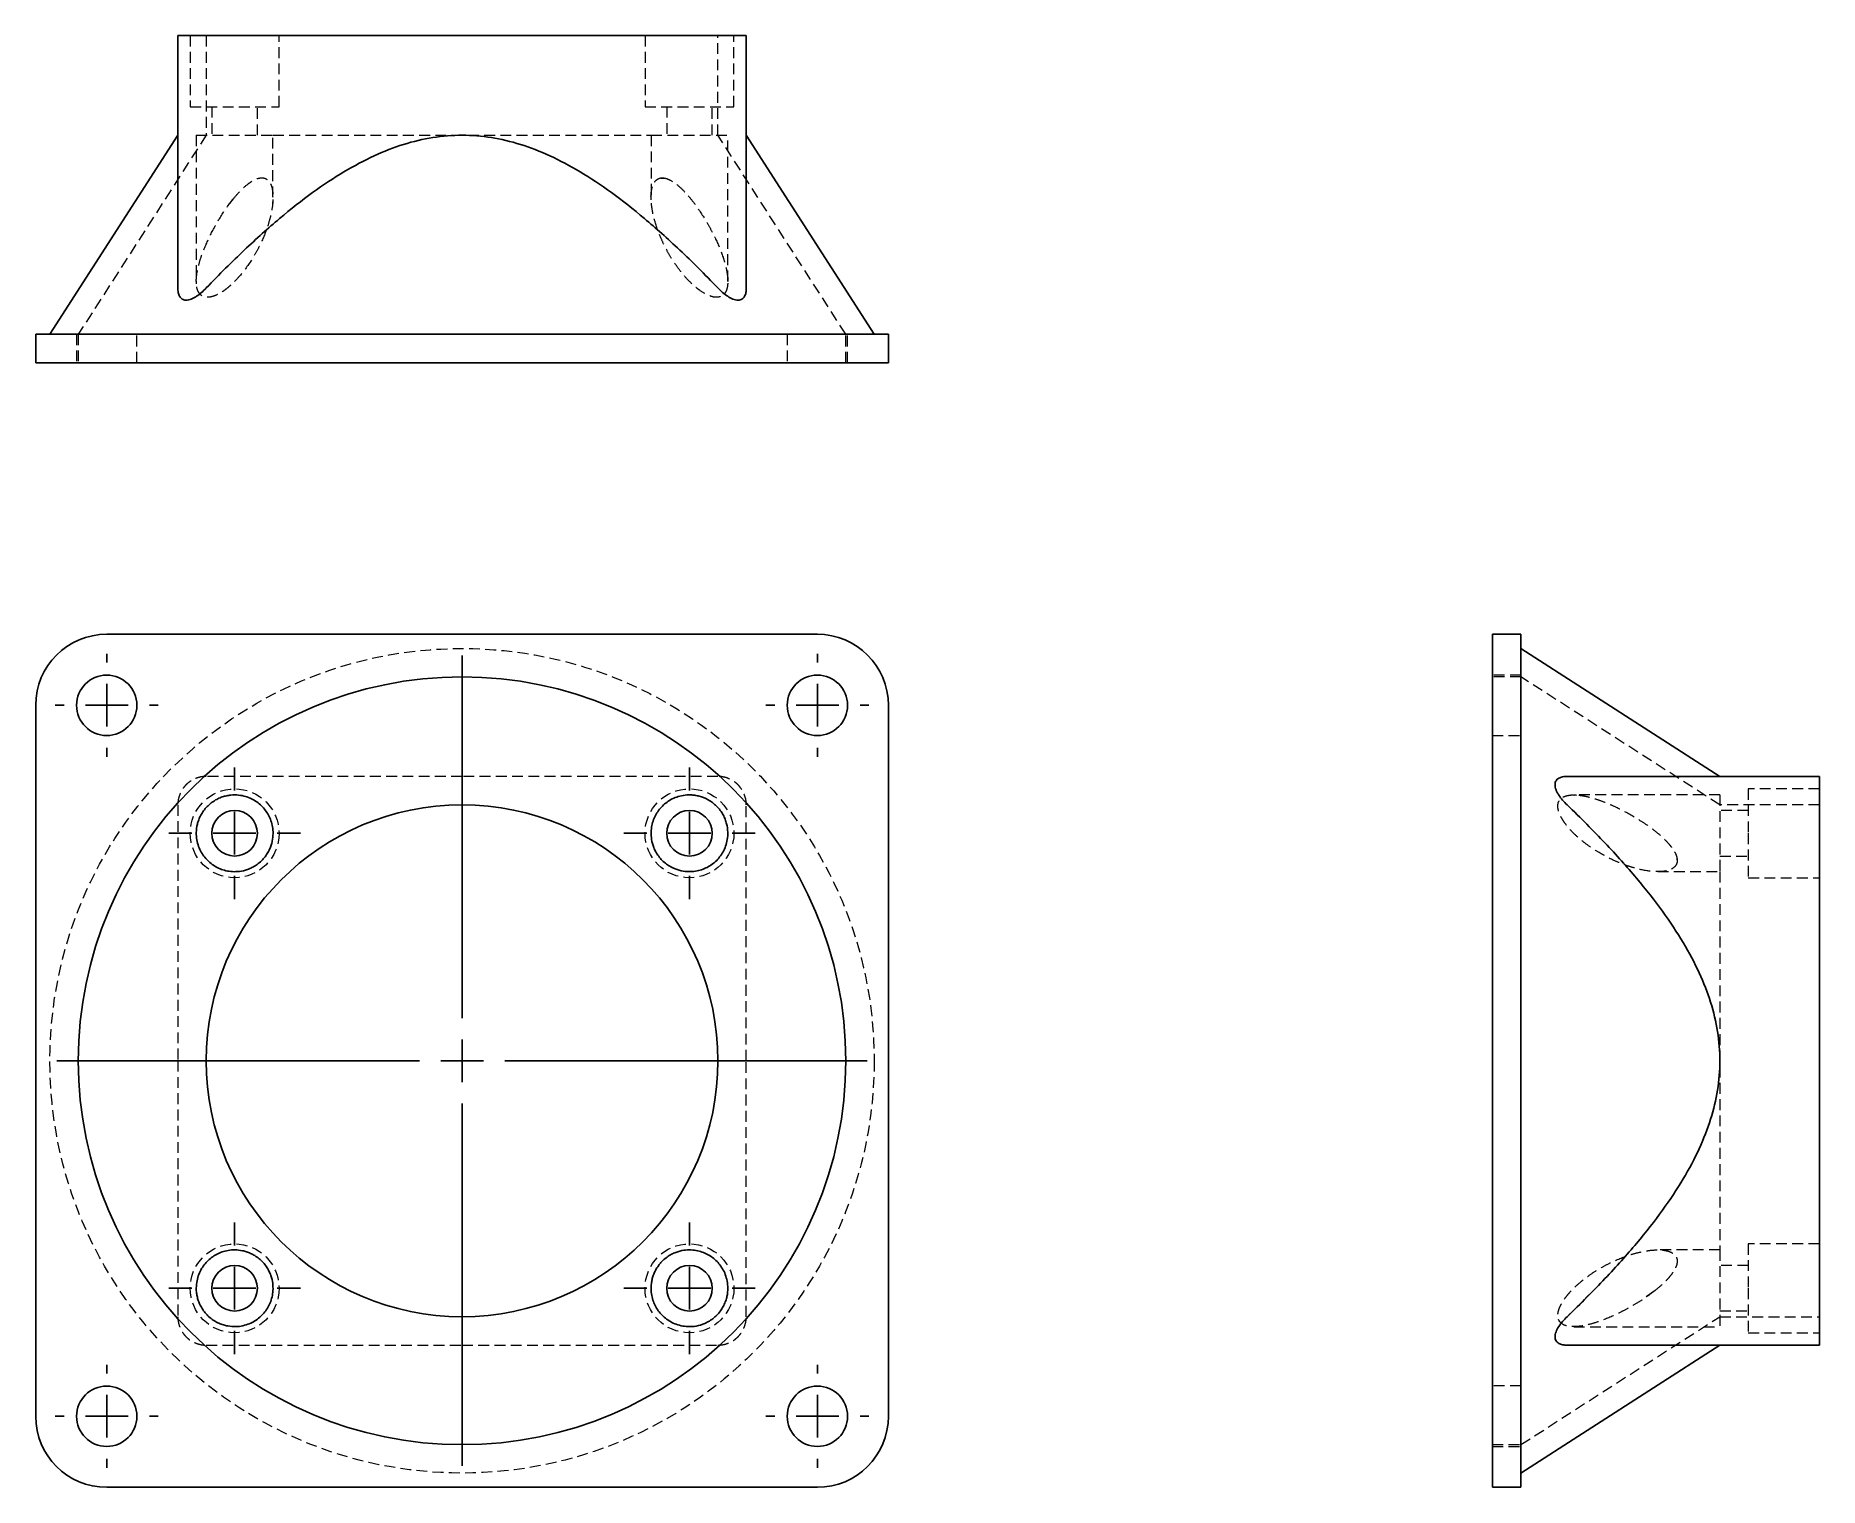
# Model space of a CAD drawing. Header units: millimetres. Extents: x 33 to 242, y 7 to 177.
import ezdxf

# ---------------------------------------------------------------- set-up
doc = ezdxf.new("R2010")
doc.units = ezdxf.units.MM
doc.linetypes.add('HIDDEN', pattern=[1.905, 1.27, -0.635])
doc.layers.add('10', color=7, linetype='Continuous')

# ---------------------------------------------------------------- blocks, each defined once
blk = doc.blocks.new('SW_CENTERMARKSYMBOL_0')
at = {"layer": '10', "color": 0}
for p, q in [((0, 5), (0, 7.71)), ((0, 0), (0, 2.5)), ((-5, 0), (-7.71, 0)), ((0, 0), (-2.5, 0)), ((0, 0), (0, -2.5)), ((0, 0), (2.5, 0)), ((5, 0), (7.71, 0)), ((0, -5), (0, -7.71))]:
    blk.add_line(p, q, dxfattribs=at)
blk = doc.blocks.new('SW_CENTERMARKSYMBOL_1')
at = {"layer": '10', "color": 0}
for p, q in [((0, 5), (0, 7.71)), ((0, 0), (0, 2.5)), ((-5, 0), (-7.71, 0)), ((0, 0), (-2.5, 0)), ((0, 0), (0, -2.5)), ((0, 0), (2.5, 0)), ((5, 0), (7.71, 0)), ((0, -5), (0, -7.71))]:
    blk.add_line(p, q, dxfattribs=at)
blk = doc.blocks.new('SW_CENTERMARKSYMBOL_2')
at = {"layer": '10', "color": 0}
for p, q in [((0, 5), (0, 7.71)), ((0, 0), (0, 2.5)), ((-5, 0), (-7.71, 0)), ((0, 0), (-2.5, 0)), ((0, 0), (0, -2.5)), ((0, 0), (2.5, 0)), ((5, 0), (7.71, 0)), ((0, -5), (0, -7.71))]:
    blk.add_line(p, q, dxfattribs=at)
blk = doc.blocks.new('SW_CENTERMARKSYMBOL_3')
at = {"layer": '10', "color": 0}
for p, q in [((0, 5), (0, 7.71)), ((0, 0), (0, 2.5)), ((-5, 0), (-7.71, 0)), ((0, 0), (-2.5, 0)), ((0, 0), (0, -2.5)), ((0, 0), (2.5, 0)), ((5, 0), (7.71, 0)), ((0, -5), (0, -7.71))]:
    blk.add_line(p, q, dxfattribs=at)
blk = doc.blocks.new('SW_CENTERMARKSYMBOL_4')
at = {"layer": '10', "color": 0}
for p, q in [((0, 5), (0, 47.5)), ((0, 0), (0, 2.5)), ((-5, 0), (-47.5, 0)), ((0, 0), (-2.5, 0)), ((0, 0), (0, -2.5)), ((0, 0), (2.5, 0)), ((5, 0), (47.5, 0)), ((0, -5), (0, -47.5))]:
    blk.add_line(p, q, dxfattribs=at)
blk = doc.blocks.new('SW_CENTERMARKSYMBOL_5')
at = {"layer": '10', "color": 0}
for p, q in [((0, 5), (0, 6.04)), ((0, 0), (0, 2.5)), ((-5, 0), (-6.04, 0)), ((0, 0), (-2.5, 0)), ((0, 0), (0, -2.5)), ((0, 0), (2.5, 0)), ((5, 0), (6.04, 0)), ((0, -5), (0, -6.04))]:
    blk.add_line(p, q, dxfattribs=at)
blk = doc.blocks.new('SW_CENTERMARKSYMBOL_6')
at = {"layer": '10', "color": 0}
for p, q in [((0, 5), (0, 6.04)), ((0, 0), (0, 2.5)), ((-5, 0), (-6.04, 0)), ((0, 0), (-2.5, 0)), ((0, 0), (0, -2.5)), ((0, 0), (2.5, 0)), ((5, 0), (6.04, 0)), ((0, -5), (0, -6.04))]:
    blk.add_line(p, q, dxfattribs=at)
blk = doc.blocks.new('SW_CENTERMARKSYMBOL_7')
at = {"layer": '10', "color": 0}
for p, q in [((0, 5), (0, 6.04)), ((0, 0), (0, 2.5)), ((-5, 0), (-6.04, 0)), ((0, 0), (-2.5, 0)), ((0, 0), (0, -2.5)), ((0, 0), (2.5, 0)), ((5, 0), (6.04, 0)), ((0, -5), (0, -6.04))]:
    blk.add_line(p, q, dxfattribs=at)
blk = doc.blocks.new('SW_CENTERMARKSYMBOL_8')
at = {"layer": '10', "color": 0}
for p, q in [((0, 5), (0, 6.04)), ((0, 0), (0, 2.5)), ((-5, 0), (-6.04, 0)), ((0, 0), (-2.5, 0)), ((0, 0), (0, -2.5)), ((0, 0), (2.5, 0)), ((5, 0), (6.04, 0)), ((0, -5), (0, -6.04))]:
    blk.add_line(p, q, dxfattribs=at)

msp = doc.modelspace()

# ---------------------------------------------------------------- linework, layer by layer
at = {"color": 7, "linetype": 'Continuous', "lineweight": 25}
for p, q in [((49.67, 177.17), (49.67, 147.59)), ((49.67, 177.17), (53, 177.17)), ((53, 177.17), (113, 177.17)), ((113, 177.17), (116.33, 177.17)), ((116.33, 177.17), (116.33, 147.59)), ((49.67, 165.5), (34.67, 142.17)), ((131.33, 142.17), (116.33, 165.5)), ((33, 138.83), (33, 142.17)), ((33, 142.17), (41.33, 142.17)), ((41.33, 142.17), (124.67, 142.17)), ((124.67, 142.17), (133, 142.17)), ((133, 138.83), (133, 142.17)), ((41.33, 138.83), (33, 138.83)), ((41.33, 138.83), (124.67, 138.83)), ((133, 138.83), (124.67, 138.83)), ((41.33, 107), (124.67, 107)), ((203.83, 107), (207.17, 107)), ((203.83, 98.67), (203.83, 107)), ((207.17, 107), (207.17, 98.67)), ((230.5, 90.33), (207.17, 105.33)), ((33, 15.33), (33, 98.67)), ((133, 98.67), (133, 15.33)), ((203.83, 98.67), (203.83, 15.33)), ((207.17, 98.67), (207.17, 15.33)), ((242.17, 90.33), (212.59, 90.33)), ((242.17, 90.33), (242.17, 87)), ((242.17, 87), (242.17, 27)), ((242.17, 27), (242.17, 23.67)), ((207.17, 8.67), (230.5, 23.67)), ((212.59, 23.67), (242.17, 23.67)), ((203.83, 7), (203.83, 15.33)), ((207.17, 15.33), (207.17, 7)), ((124.67, 7), (41.33, 7)), ((203.83, 7), (207.17, 7))]:
    msp.add_line(p, q, dxfattribs=at)
at = {"color": 7, "linetype": 'HIDDEN', "lineweight": 18}
for p, q in [((51.12, 177.17), (51.12, 168.83)), ((53, 177.17), (53, 165.5)), ((61.54, 168.83), (61.54, 177.17)), ((104.46, 177.17), (104.46, 168.83)), ((113, 165.5), (113, 177.17)), ((114.87, 168.83), (114.87, 177.17)), ((51.12, 168.83), (61.54, 168.83)), ((53.67, 168.83), (53.67, 165.5)), ((59, 165.5), (59, 168.83)), ((104.46, 168.83), (114.87, 168.83)), ((107, 168.83), (107, 165.5)), ((112.33, 165.5), (112.33, 168.83)), ((53, 165.5), (38, 142.17)), ((51.83, 165.5), (60.83, 165.5)), ((51.83, 165.5), (51.83, 148.37)), ((60.83, 165.5), (105.17, 165.5)), ((60.83, 158.22), (60.83, 165.5)), ((105.17, 165.5), (114.17, 165.5)), ((105.17, 165.5), (105.17, 158.2)), ((128, 142.17), (113, 165.5)), ((114.17, 148.37), (114.17, 165.5)), ((106.35, 160.47), (106.7, 160.48)), ((55.77, 157.49), (56.19, 158.05)), ((60.83, 157.91), (60.77, 157.49)), ((60.83, 158.28), (60.83, 158.22)), ((60.83, 158.22), (60.83, 158.22)), ((51.85, 148.08), (51.85, 148.43)), ((114.17, 148.37), (114.17, 148.37)), ((37.79, 142.17), (37.79, 138.83)), ((38, 142.17), (38, 138.83)), ((44.88, 138.83), (44.88, 142.17)), ((121.12, 142.17), (121.12, 138.83)), ((128, 138.83), (128, 142.17)), ((128.21, 138.83), (128.21, 142.17)), ((207.17, 102.21), (203.83, 102.21)), ((207.17, 102), (203.83, 102)), ((230.5, 87), (207.17, 102)), ((203.83, 95.12), (207.17, 95.12)), ((230.5, 88.17), (213.38, 88.17)), ((213.38, 88.17), (213.38, 88.17)), ((230.5, 88.17), (230.5, 79.17)), ((233.83, 88.87), (233.83, 83.67)), ((242.17, 88.87), (233.83, 88.87)), ((242.17, 87), (230.5, 87)), ((233.83, 86.33), (230.5, 86.33)), ((233.83, 83.67), (233.83, 78.46)), ((225.45, 80.75), (225.49, 80.32)), ((230.5, 81), (233.83, 81)), ((223.21, 79.17), (230.5, 79.17)), ((230.5, 79.17), (230.5, 34.83)), ((233.83, 78.46), (242.17, 78.46)), ((230.5, 34.83), (223.21, 34.83)), ((230.5, 34.83), (230.5, 25.83)), ((233.83, 35.54), (233.83, 30.33)), ((242.17, 35.54), (233.83, 35.54)), ((233.83, 33), (230.5, 33)), ((215.66, 30.05), (212.59, 27)), ((222.91, 30.08), (221.39, 28.99)), ((233.83, 30.33), (233.83, 25.12)), ((230.5, 27.67), (233.83, 27.67)), ((207.17, 12), (230.5, 27)), ((213.67, 25.85), (213.37, 25.84)), ((213.37, 25.83), (230.5, 25.83)), ((213.37, 25.83), (213.37, 25.83)), ((230.5, 27), (242.17, 27)), ((233.83, 25.12), (242.17, 25.12)), ((207.17, 18.88), (203.83, 18.88)), ((203.83, 12), (207.17, 12)), ((203.83, 11.79), (207.17, 11.79))]:
    msp.add_line(p, q, dxfattribs=at)
for centre, radius in [((83, 57), 48.33), ((56.33, 83.67), 5.21), ((109.67, 83.67), 5.21), ((56.33, 30.33), 5.21), ((109.67, 30.33), 5.21)]:
    msp.add_circle(centre, radius, dxfattribs=at)
at = {"color": 7, "linetype": 'Continuous', "lineweight": 25}
for centre, radius in [((41.33, 98.67), 3.54), ((83, 57), 45), ((124.67, 98.67), 3.54), ((83, 57), 30), ((56.33, 83.67), 2.67), ((109.67, 83.67), 2.67), ((56.33, 30.33), 2.67), ((109.67, 30.33), 2.67), ((41.33, 15.33), 3.54), ((124.67, 15.33), 3.54)]:
    msp.add_circle(centre, radius, dxfattribs=at)
for centre, start, end in [((41.33, 98.67), 90, 180), ((124.67, 98.67), 0, 90), ((41.33, 15.33), 180, 270), ((124.67, 15.33), 270, 0)]:
    msp.add_arc(centre, 8.33, start, end, dxfattribs=at)
for points, knots in [([(83, 165.5), (80.69, 165.5), (78.43, 165.13), (73.86, 163.7), (71.55, 162.63), (66.75, 159.77), (64.26, 157.97), (60.27, 154.61), (58.89, 153.38), (56.04, 150.68), (54.55, 149.21), (53, 147.59)], [0, 0, 0, 0, 0.25, 0.25, 0.5, 0.5, 0.75, 0.75, 0.875, 0.875, 1, 1, 1, 1]), ([(113, 147.59), (111.45, 149.21), (109.96, 150.68), (107.11, 153.38), (105.73, 154.61), (101.74, 157.97), (99.25, 159.77), (94.45, 162.63), (92.14, 163.7), (87.57, 165.13), (85.31, 165.5), (83, 165.5)], [0, 0, 0, 0, 0.125, 0.125, 0.25, 0.25, 0.5, 0.5, 0.75, 0.75, 1, 1, 1, 1]), ([(53, 147.59), (52.82, 147.41), (52.64, 147.23), (52.26, 146.9), (52.06, 146.75), (51.75, 146.55), (51.65, 146.49), (51.44, 146.38), (51.34, 146.33), (51.13, 146.25), (51.03, 146.22), (50.83, 146.18), (50.73, 146.17), (50.55, 146.17), (50.47, 146.18), (50.31, 146.22), (50.24, 146.25), (50.05, 146.37), (49.95, 146.48), (49.8, 146.75), (49.75, 146.9), (49.68, 147.23), (49.67, 147.41), (49.67, 147.59)], [0, 0, 0, 0, 0.125, 0.125, 0.25, 0.25, 0.3125, 0.3125, 0.375, 0.375, 0.4375, 0.4375, 0.5, 0.5, 0.5625, 0.5625, 0.625, 0.625, 0.75, 0.75, 0.875, 0.875, 1, 1, 1, 1]), ([(116.33, 147.59), (116.33, 147.41), (116.32, 147.23), (116.26, 146.9), (116.2, 146.75), (116.09, 146.55), (116.05, 146.49), (115.95, 146.38), (115.89, 146.33), (115.76, 146.25), (115.69, 146.22), (115.53, 146.18), (115.45, 146.17), (115.27, 146.17), (115.17, 146.18), (114.98, 146.22), (114.87, 146.25), (114.56, 146.37), (114.35, 146.48), (113.95, 146.75), (113.75, 146.9), (113.36, 147.23), (113.18, 147.41), (113, 147.59)], [0, 0, 0, 0, 0.125, 0.125, 0.25, 0.25, 0.3125, 0.3125, 0.375, 0.375, 0.4375, 0.4375, 0.5, 0.5, 0.5625, 0.5625, 0.625, 0.625, 0.75, 0.75, 0.875, 0.875, 1, 1, 1, 1]), ([(212.59, 87), (212.41, 87.18), (212.23, 87.36), (211.9, 87.74), (211.75, 87.94), (211.55, 88.25), (211.49, 88.35), (211.38, 88.56), (211.33, 88.66), (211.25, 88.87), (211.22, 88.97), (211.18, 89.17), (211.17, 89.27), (211.17, 89.45), (211.18, 89.53), (211.22, 89.69), (211.25, 89.76), (211.37, 89.95), (211.48, 90.05), (211.75, 90.2), (211.9, 90.25), (212.23, 90.32), (212.41, 90.33), (212.59, 90.33)], [0, 0, 0, 0, 0.125, 0.125, 0.25, 0.25, 0.3125, 0.3125, 0.375, 0.375, 0.4375, 0.4375, 0.5, 0.5, 0.5625, 0.5625, 0.625, 0.625, 0.75, 0.75, 0.875, 0.875, 1, 1, 1, 1]), ([(56.08, 79.17), (55.54, 79.2), (55.06, 79.32), (54.18, 79.69), (53.78, 79.93), (53.08, 80.53), (52.77, 80.88), (52.38, 81.5), (52.27, 81.72), (52.08, 82.19), (52, 82.43), (51.88, 82.96), (51.84, 83.25), (51.83, 83.84), (51.85, 84.15), (51.94, 84.65), (51.98, 84.82), (52.09, 85.16), (52.15, 85.34), (52.31, 85.69), (52.4, 85.87), (52.62, 86.22), (52.75, 86.39), (53.02, 86.72), (53.17, 86.87), (53.49, 87.16), (53.66, 87.29), (54.01, 87.52), (54.19, 87.63), (54.54, 87.8), (54.71, 87.87), (55.06, 87.99), (55.23, 88.03), (55.57, 88.1), (55.73, 88.13), (56.2, 88.18), (56.51, 88.17), (57.36, 88.08), (57.86, 87.93), (58.53, 87.6), (58.74, 87.48), (59.13, 87.2), (59.31, 87.05), (59.8, 86.57), (60.08, 86.2), (60.41, 85.58), (60.51, 85.37), (60.66, 84.91), (60.73, 84.67), (60.81, 84.17), (60.84, 83.91), (60.83, 83.36), (60.8, 83.07), (60.71, 82.61), (60.67, 82.45), (60.57, 82.13), (60.5, 81.97), (60.35, 81.63), (60.26, 81.46), (60.05, 81.12), (59.93, 80.95), (59.66, 80.63), (59.51, 80.47), (59.19, 80.18), (59.02, 80.05), (58.68, 79.82), (58.51, 79.72), (58.18, 79.56), (58.01, 79.49), (57.52, 79.31), (57.21, 79.24), (56.63, 79.17), (56.34, 79.16), (56.08, 79.17)], [0, 0, 0, 0, 0.0625, 0.0625, 0.125, 0.125, 0.1875, 0.1875, 0.21875, 0.21875, 0.25, 0.25, 0.28125, 0.28125, 0.3125, 0.3125, 0.328125, 0.328125, 0.34375, 0.34375, 0.359375, 0.359375, 0.375, 0.375, 0.390625, 0.390625, 0.40625, 0.40625, 0.421875, 0.421875, 0.4375, 0.4375, 0.453125, 0.453125, 0.46875, 0.46875, 0.5, 0.5, 0.5625, 0.5625, 0.59375, 0.59375, 0.625, 0.625, 0.6875, 0.6875, 0.71875, 0.71875, 0.75, 0.75, 0.78125, 0.78125, 0.8125, 0.8125, 0.828125, 0.828125, 0.84375, 0.84375, 0.859375, 0.859375, 0.875, 0.875, 0.890625, 0.890625, 0.90625, 0.90625, 0.921875, 0.921875, 0.9375, 0.9375, 0.96875, 0.96875, 1, 1, 1, 1]), ([(106.48, 80.48), (106.33, 80.64), (106.19, 80.8), (105.94, 81.14), (105.83, 81.31), (105.64, 81.65), (105.56, 81.82), (105.43, 82.15), (105.37, 82.31), (105.24, 82.78), (105.2, 83.09), (105.16, 83.66), (105.17, 83.93), (105.23, 84.44), (105.28, 84.69), (105.41, 85.16), (105.5, 85.38), (105.8, 86.02), (106.06, 86.4), (106.54, 86.91), (106.71, 87.07), (107.08, 87.36), (107.28, 87.49), (107.71, 87.73), (107.94, 87.83), (108.42, 88), (108.68, 88.07), (109.23, 88.15), (109.52, 88.18), (109.99, 88.16), (110.15, 88.14), (110.47, 88.1), (110.64, 88.06), (111.14, 87.93), (111.5, 87.8), (112.03, 87.5), (112.21, 87.39), (112.54, 87.13), (112.7, 86.99), (113.01, 86.69), (113.15, 86.52), (113.4, 86.18), (113.52, 86.01), (113.71, 85.65), (113.79, 85.48), (113.93, 85.13), (113.98, 84.95), (114.11, 84.45), (114.15, 84.12), (114.17, 83.5), (114.15, 83.22), (114.06, 82.67), (114, 82.41), (113.82, 81.93), (113.72, 81.7), (113.37, 81.06), (113.07, 80.69), (112.57, 80.22), (112.38, 80.07), (112, 79.81), (111.8, 79.7), (111.16, 79.4), (110.7, 79.26), (109.93, 79.17), (109.65, 79.16), (109.09, 79.2), (108.79, 79.24), (108.16, 79.42), (107.82, 79.54), (107.31, 79.83), (107.14, 79.94), (106.81, 80.19), (106.64, 80.33), (106.48, 80.48)], [0, 0, 0, 0, 0.015625, 0.015625, 0.03125, 0.03125, 0.046875, 0.046875, 0.0625, 0.0625, 0.09375, 0.09375, 0.125, 0.125, 0.15625, 0.15625, 0.1875, 0.1875, 0.25, 0.25, 0.28125, 0.28125, 0.3125, 0.3125, 0.34375, 0.34375, 0.375, 0.375, 0.40625, 0.40625, 0.421875, 0.421875, 0.4375, 0.4375, 0.46875, 0.46875, 0.484375, 0.484375, 0.5, 0.5, 0.515625, 0.515625, 0.53125, 0.53125, 0.546875, 0.546875, 0.5625, 0.5625, 0.59375, 0.59375, 0.625, 0.625, 0.65625, 0.65625, 0.6875, 0.6875, 0.75, 0.75, 0.78125, 0.78125, 0.8125, 0.8125, 0.875, 0.875, 0.90625, 0.90625, 0.9375, 0.9375, 0.96875, 0.96875, 0.984375, 0.984375, 1, 1, 1, 1]), ([(230.5, 57), (230.5, 59.31), (230.13, 61.57), (228.7, 66.14), (227.63, 68.45), (224.77, 73.25), (222.97, 75.74), (219.61, 79.73), (218.38, 81.11), (215.68, 83.96), (214.21, 85.45), (212.59, 87)], [0, 0, 0, 0, 0.25, 0.25, 0.5, 0.5, 0.75, 0.75, 0.875, 0.875, 1, 1, 1, 1]), ([(212.59, 27), (214.21, 28.55), (215.68, 30.04), (218.38, 32.89), (219.61, 34.27), (222.97, 38.26), (224.77, 40.75), (227.63, 45.55), (228.7, 47.86), (230.13, 52.43), (230.5, 54.69), (230.5, 57)], [0, 0, 0, 0, 0.125, 0.125, 0.25, 0.25, 0.5, 0.5, 0.75, 0.75, 1, 1, 1, 1]), ([(60.83, 30.08), (60.8, 29.54), (60.68, 29.06), (60.31, 28.18), (60.07, 27.78), (59.47, 27.08), (59.12, 26.77), (58.5, 26.38), (58.28, 26.27), (57.81, 26.08), (57.57, 26), (57.04, 25.88), (56.75, 25.84), (56.16, 25.83), (55.85, 25.85), (55.35, 25.94), (55.18, 25.98), (54.84, 26.09), (54.66, 26.15), (54.31, 26.31), (54.13, 26.4), (53.78, 26.62), (53.61, 26.75), (53.28, 27.02), (53.13, 27.17), (52.84, 27.49), (52.71, 27.66), (52.48, 28.01), (52.37, 28.19), (52.2, 28.54), (52.13, 28.71), (52.01, 29.06), (51.97, 29.23), (51.9, 29.57), (51.87, 29.73), (51.82, 30.2), (51.83, 30.51), (51.92, 31.36), (52.07, 31.86), (52.4, 32.53), (52.52, 32.74), (52.8, 33.13), (52.95, 33.31), (53.43, 33.8), (53.8, 34.08), (54.42, 34.41), (54.63, 34.51), (55.09, 34.66), (55.33, 34.73), (55.83, 34.81), (56.09, 34.84), (56.64, 34.83), (56.93, 34.8), (57.39, 34.71), (57.55, 34.67), (57.87, 34.57), (58.03, 34.5), (58.37, 34.35), (58.54, 34.26), (58.88, 34.05), (59.05, 33.93), (59.37, 33.66), (59.53, 33.51), (59.82, 33.19), (59.95, 33.02), (60.18, 32.68), (60.28, 32.51), (60.44, 32.18), (60.51, 32.01), (60.69, 31.52), (60.76, 31.21), (60.83, 30.63), (60.84, 30.34), (60.83, 30.08)], [0, 0, 0, 0, 0.0625, 0.0625, 0.125, 0.125, 0.1875, 0.1875, 0.21875, 0.21875, 0.25, 0.25, 0.28125, 0.28125, 0.3125, 0.3125, 0.328125, 0.328125, 0.34375, 0.34375, 0.359375, 0.359375, 0.375, 0.375, 0.390625, 0.390625, 0.40625, 0.40625, 0.421875, 0.421875, 0.4375, 0.4375, 0.453125, 0.453125, 0.46875, 0.46875, 0.5, 0.5, 0.5625, 0.5625, 0.59375, 0.59375, 0.625, 0.625, 0.6875, 0.6875, 0.71875, 0.71875, 0.75, 0.75, 0.78125, 0.78125, 0.8125, 0.8125, 0.828125, 0.828125, 0.84375, 0.84375, 0.859375, 0.859375, 0.875, 0.875, 0.890625, 0.890625, 0.90625, 0.90625, 0.921875, 0.921875, 0.9375, 0.9375, 0.96875, 0.96875, 1, 1, 1, 1]), ([(105.17, 30.08), (105.16, 30.34), (105.17, 30.62), (105.22, 31.06), (105.25, 31.21), (105.32, 31.52), (105.37, 31.68), (105.49, 32.01), (105.56, 32.18), (105.73, 32.52), (105.83, 32.69), (106, 32.94), (106.06, 33.02), (106.19, 33.19), (106.26, 33.27), (106.47, 33.51), (106.63, 33.66), (106.96, 33.94), (107.13, 34.06), (107.48, 34.27), (107.64, 34.36), (107.98, 34.51), (108.14, 34.57), (108.47, 34.67), (108.62, 34.71), (109.08, 34.81), (109.37, 34.83), (109.92, 34.83), (110.18, 34.81), (110.68, 34.72), (110.92, 34.66), (111.38, 34.5), (111.59, 34.41), (112.21, 34.07), (112.58, 33.8), (113.06, 33.3), (113.21, 33.12), (113.48, 32.73), (113.61, 32.52), (113.83, 32.07), (113.92, 31.83), (114.06, 31.32), (114.12, 31.05), (114.17, 30.48), (114.18, 30.18), (114.13, 29.7), (114.1, 29.54), (114.03, 29.2), (113.98, 29.03), (113.86, 28.69), (113.78, 28.51), (113.61, 28.15), (113.51, 27.98), (113.27, 27.63), (113.14, 27.46), (112.85, 27.15), (112.69, 27), (112.36, 26.72), (112.19, 26.6), (111.84, 26.39), (111.66, 26.3), (111.14, 26.06), (110.79, 25.96), (110.13, 25.84), (109.82, 25.83), (109.22, 25.85), (108.94, 25.88), (108.42, 26), (108.17, 26.08), (107.71, 26.28), (107.49, 26.39), (106.87, 26.77), (106.52, 27.08), (106.08, 27.61), (105.94, 27.79), (105.7, 28.19), (105.59, 28.4), (105.41, 28.84), (105.34, 29.07), (105.23, 29.55), (105.19, 29.81), (105.17, 30.08)], [0, 0, 0, 0, 0.03125, 0.03125, 0.046875, 0.046875, 0.0625, 0.0625, 0.078125, 0.078125, 0.09375, 0.09375, 0.101562, 0.101562, 0.109375, 0.109375, 0.125, 0.125, 0.140625, 0.140625, 0.15625, 0.15625, 0.171875, 0.171875, 0.1875, 0.1875, 0.21875, 0.21875, 0.25, 0.25, 0.28125, 0.28125, 0.3125, 0.3125, 0.375, 0.375, 0.40625, 0.40625, 0.4375, 0.4375, 0.46875, 0.46875, 0.5, 0.5, 0.53125, 0.53125, 0.546875, 0.546875, 0.5625, 0.5625, 0.578125, 0.578125, 0.59375, 0.59375, 0.609375, 0.609375, 0.625, 0.625, 0.640625, 0.640625, 0.65625, 0.65625, 0.6875, 0.6875, 0.71875, 0.71875, 0.75, 0.75, 0.78125, 0.78125, 0.8125, 0.8125, 0.875, 0.875, 0.90625, 0.90625, 0.9375, 0.9375, 0.96875, 0.96875, 1, 1, 1, 1]), ([(212.59, 23.67), (212.41, 23.67), (212.23, 23.68), (211.9, 23.74), (211.75, 23.8), (211.55, 23.91), (211.49, 23.95), (211.38, 24.05), (211.33, 24.11), (211.25, 24.24), (211.22, 24.31), (211.18, 24.47), (211.17, 24.55), (211.17, 24.73), (211.18, 24.83), (211.22, 25.02), (211.25, 25.13), (211.37, 25.44), (211.48, 25.65), (211.75, 26.05), (211.9, 26.25), (212.23, 26.64), (212.41, 26.82), (212.59, 27)], [0, 0, 0, 0, 0.125, 0.125, 0.25, 0.25, 0.3125, 0.3125, 0.375, 0.375, 0.4375, 0.4375, 0.5, 0.5, 0.5625, 0.5625, 0.625, 0.625, 0.75, 0.75, 0.875, 0.875, 1, 1, 1, 1])]:
    msp.add_open_spline(points, degree=3, knots=knots, dxfattribs=at)
at = {"color": 7, "linetype": 'HIDDEN', "lineweight": 18}
for points, knots in [([(56.08, 157.91), (55.54, 157.23), (55.06, 156.54), (54.18, 155.12), (53.78, 154.39), (53.08, 152.95), (52.77, 152.24), (52.38, 151.18), (52.27, 150.82), (52.08, 150.13), (52, 149.79), (51.88, 149.12), (51.84, 148.8), (51.83, 148.18), (51.85, 147.88), (51.94, 147.48), (51.98, 147.35), (52.09, 147.11), (52.15, 147.01), (52.31, 146.81), (52.4, 146.73), (52.62, 146.6), (52.75, 146.55), (53.02, 146.5), (53.17, 146.5), (53.49, 146.53), (53.66, 146.57), (54.01, 146.68), (54.19, 146.76), (54.54, 146.93), (54.71, 147.04), (55.06, 147.26), (55.23, 147.39), (55.57, 147.65), (55.73, 147.79), (56.2, 148.22), (56.51, 148.53), (57.36, 149.49), (57.86, 150.17), (58.53, 151.21), (58.74, 151.57), (59.13, 152.28), (59.31, 152.63), (59.8, 153.7), (60.08, 154.42), (60.41, 155.5), (60.51, 155.85), (60.66, 156.56), (60.73, 156.91), (60.81, 157.6), (60.84, 157.94), (60.83, 158.59), (60.8, 158.91), (60.71, 159.36), (60.67, 159.5), (60.57, 159.77), (60.5, 159.89), (60.35, 160.11), (60.26, 160.21), (60.05, 160.37), (59.93, 160.44), (59.66, 160.5), (59.51, 160.51), (59.19, 160.47), (59.02, 160.43), (58.68, 160.29), (58.51, 160.2), (58.18, 159.99), (58.01, 159.87), (57.52, 159.48), (57.21, 159.19), (56.63, 158.58), (56.34, 158.25), (56.08, 157.91)], [0, 0, 0, 0, 0.0625, 0.0625, 0.125, 0.125, 0.1875, 0.1875, 0.21875, 0.21875, 0.25, 0.25, 0.28125, 0.28125, 0.3125, 0.3125, 0.328125, 0.328125, 0.34375, 0.34375, 0.359375, 0.359375, 0.375, 0.375, 0.390625, 0.390625, 0.40625, 0.40625, 0.421875, 0.421875, 0.4375, 0.4375, 0.453125, 0.453125, 0.46875, 0.46875, 0.5, 0.5, 0.5625, 0.5625, 0.59375, 0.59375, 0.625, 0.625, 0.6875, 0.6875, 0.71875, 0.71875, 0.75, 0.75, 0.78125, 0.78125, 0.8125, 0.8125, 0.828125, 0.828125, 0.84375, 0.84375, 0.859375, 0.859375, 0.875, 0.875, 0.890625, 0.890625, 0.90625, 0.90625, 0.921875, 0.921875, 0.9375, 0.9375, 0.96875, 0.96875, 1, 1, 1, 1]), ([(106.48, 160.5), (106.33, 160.5), (106.19, 160.47), (105.94, 160.37), (105.83, 160.29), (105.64, 160.11), (105.56, 159.99), (105.43, 159.75), (105.37, 159.62), (105.24, 159.2), (105.2, 158.89), (105.16, 158.25), (105.17, 157.92), (105.23, 157.24), (105.28, 156.89), (105.41, 156.18), (105.5, 155.83), (105.8, 154.76), (106.06, 154.04), (106.54, 152.97), (106.71, 152.6), (107.08, 151.89), (107.28, 151.53), (107.71, 150.83), (107.94, 150.49), (108.42, 149.81), (108.68, 149.47), (109.23, 148.81), (109.52, 148.5), (109.99, 148.05), (110.15, 147.9), (110.47, 147.62), (110.64, 147.49), (111.14, 147.12), (111.5, 146.9), (112.03, 146.67), (112.21, 146.6), (112.54, 146.52), (112.7, 146.5), (113.01, 146.5), (113.15, 146.53), (113.4, 146.61), (113.52, 146.68), (113.71, 146.83), (113.79, 146.93), (113.93, 147.14), (113.98, 147.26), (114.11, 147.63), (114.15, 147.91), (114.17, 148.52), (114.15, 148.83), (114.06, 149.48), (114, 149.82), (113.82, 150.5), (113.72, 150.85), (113.37, 151.9), (113.07, 152.61), (112.57, 153.69), (112.38, 154.05), (112, 154.77), (111.8, 155.13), (111.16, 156.19), (110.7, 156.89), (109.93, 157.91), (109.65, 158.25), (109.09, 158.89), (108.79, 159.19), (108.16, 159.76), (107.82, 160.01), (107.31, 160.29), (107.14, 160.37), (106.81, 160.47), (106.64, 160.5), (106.48, 160.5)], [0, 0, 0, 0, 0.015625, 0.015625, 0.03125, 0.03125, 0.046875, 0.046875, 0.0625, 0.0625, 0.09375, 0.09375, 0.125, 0.125, 0.15625, 0.15625, 0.1875, 0.1875, 0.25, 0.25, 0.28125, 0.28125, 0.3125, 0.3125, 0.34375, 0.34375, 0.375, 0.375, 0.40625, 0.40625, 0.421875, 0.421875, 0.4375, 0.4375, 0.46875, 0.46875, 0.484375, 0.484375, 0.5, 0.5, 0.515625, 0.515625, 0.53125, 0.53125, 0.546875, 0.546875, 0.5625, 0.5625, 0.59375, 0.59375, 0.625, 0.625, 0.65625, 0.65625, 0.6875, 0.6875, 0.75, 0.75, 0.78125, 0.78125, 0.8125, 0.8125, 0.875, 0.875, 0.90625, 0.90625, 0.9375, 0.9375, 0.96875, 0.96875, 0.984375, 0.984375, 1, 1, 1, 1]), ([(105.17, 157.91), (105.16, 158.21), (105.14, 158.54), (105.2, 158.82), (105.21, 158.85)], [0, 0, 0, 0, 0.898166, 1, 1, 1, 1]), ([(114.1, 149.13), (114.11, 149.09), (114.17, 148.82), (114.16, 148.58), (114.16, 148.37)], [0, 0, 0, 0, 0.148026, 1, 1, 1, 1]), ([(53, 90.33), (52.82, 90.33), (52.64, 90.32), (52.26, 90.26), (52.06, 90.2), (51.75, 90.09), (51.65, 90.05), (51.44, 89.95), (51.34, 89.89), (51.13, 89.76), (51.03, 89.69), (50.83, 89.53), (50.73, 89.45), (50.55, 89.27), (50.47, 89.17), (50.31, 88.98), (50.24, 88.87), (50.05, 88.56), (49.95, 88.35), (49.8, 87.95), (49.75, 87.75), (49.68, 87.36), (49.67, 87.18), (49.67, 87)], [0, 0, 0, 0, 0.125, 0.125, 0.25, 0.25, 0.3125, 0.3125, 0.375, 0.375, 0.4375, 0.4375, 0.5, 0.5, 0.5625, 0.5625, 0.625, 0.625, 0.75, 0.75, 0.875, 0.875, 1, 1, 1, 1]), ([(83, 90.33), (80.69, 90.33), (78.43, 90.33), (73.86, 90.33), (71.55, 90.33), (66.75, 90.33), (64.26, 90.33), (60.27, 90.33), (58.89, 90.33), (56.04, 90.33), (54.55, 90.33), (53, 90.33)], [0, 0, 0, 0, 0.25, 0.25, 0.5, 0.5, 0.75, 0.75, 0.875, 0.875, 1, 1, 1, 1]), ([(113, 90.33), (111.45, 90.33), (109.96, 90.33), (107.11, 90.33), (105.73, 90.33), (101.74, 90.33), (99.25, 90.33), (94.45, 90.33), (92.14, 90.33), (87.57, 90.33), (85.31, 90.33), (83, 90.33)], [0, 0, 0, 0, 0.125, 0.125, 0.25, 0.25, 0.5, 0.5, 0.75, 0.75, 1, 1, 1, 1]), ([(116.33, 87), (116.33, 87.18), (116.32, 87.36), (116.26, 87.74), (116.2, 87.94), (116.09, 88.25), (116.05, 88.35), (115.95, 88.56), (115.89, 88.66), (115.76, 88.87), (115.69, 88.97), (115.53, 89.17), (115.45, 89.27), (115.27, 89.45), (115.17, 89.53), (114.98, 89.69), (114.87, 89.76), (114.56, 89.95), (114.35, 90.05), (113.95, 90.2), (113.75, 90.25), (113.36, 90.32), (113.18, 90.33), (113, 90.33)], [0, 0, 0, 0, 0.125, 0.125, 0.25, 0.25, 0.3125, 0.3125, 0.375, 0.375, 0.4375, 0.4375, 0.5, 0.5, 0.5625, 0.5625, 0.625, 0.625, 0.75, 0.75, 0.875, 0.875, 1, 1, 1, 1]), ([(225.5, 80.48), (225.5, 80.64), (225.47, 80.8), (225.37, 81.14), (225.29, 81.31), (225.11, 81.65), (224.99, 81.82), (224.75, 82.15), (224.62, 82.31), (224.2, 82.78), (223.89, 83.09), (223.25, 83.66), (222.92, 83.93), (222.24, 84.44), (221.89, 84.69), (221.18, 85.16), (220.83, 85.38), (219.76, 86.02), (219.04, 86.4), (217.97, 86.91), (217.6, 87.07), (216.89, 87.36), (216.53, 87.49), (215.83, 87.73), (215.49, 87.83), (214.81, 88), (214.47, 88.07), (213.81, 88.15), (213.5, 88.18), (213.05, 88.16), (212.9, 88.14), (212.62, 88.1), (212.49, 88.06), (212.12, 87.93), (211.9, 87.8), (211.67, 87.5), (211.6, 87.39), (211.52, 87.13), (211.5, 86.99), (211.5, 86.69), (211.53, 86.52), (211.61, 86.18), (211.68, 86.01), (211.83, 85.65), (211.93, 85.48), (212.14, 85.13), (212.26, 84.95), (212.63, 84.45), (212.91, 84.12), (213.52, 83.5), (213.83, 83.22), (214.48, 82.67), (214.82, 82.41), (215.5, 81.93), (215.85, 81.7), (216.9, 81.06), (217.61, 80.69), (218.69, 80.22), (219.05, 80.07), (219.77, 79.81), (220.13, 79.7), (221.19, 79.4), (221.89, 79.26), (222.91, 79.17), (223.25, 79.16), (223.89, 79.2), (224.19, 79.24), (224.76, 79.42), (225.01, 79.54), (225.29, 79.83), (225.37, 79.94), (225.47, 80.19), (225.5, 80.33), (225.5, 80.48)], [0, 0, 0, 0, 0.015625, 0.015625, 0.03125, 0.03125, 0.046875, 0.046875, 0.0625, 0.0625, 0.09375, 0.09375, 0.125, 0.125, 0.15625, 0.15625, 0.1875, 0.1875, 0.25, 0.25, 0.28125, 0.28125, 0.3125, 0.3125, 0.34375, 0.34375, 0.375, 0.375, 0.40625, 0.40625, 0.421875, 0.421875, 0.4375, 0.4375, 0.46875, 0.46875, 0.484375, 0.484375, 0.5, 0.5, 0.515625, 0.515625, 0.53125, 0.53125, 0.546875, 0.546875, 0.5625, 0.5625, 0.59375, 0.59375, 0.625, 0.625, 0.65625, 0.65625, 0.6875, 0.6875, 0.75, 0.75, 0.78125, 0.78125, 0.8125, 0.8125, 0.875, 0.875, 0.90625, 0.90625, 0.9375, 0.9375, 0.96875, 0.96875, 0.984375, 0.984375, 1, 1, 1, 1]), ([(213.38, 88.15), (213.47, 88.16), (213.57, 88.17), (213.68, 88.15), (213.69, 88.15)], [0, 0, 0, 0, 0.91784, 1, 1, 1, 1]), ([(49.67, 87), (49.67, 85.45), (49.67, 83.96), (49.67, 81.11), (49.67, 79.73), (49.67, 75.74), (49.67, 73.25), (49.67, 68.45), (49.67, 66.14), (49.67, 61.57), (49.67, 59.31), (49.67, 57)], [0, 0, 0, 0, 0.125, 0.125, 0.25, 0.25, 0.5, 0.5, 0.75, 0.75, 1, 1, 1, 1]), ([(116.33, 57), (116.33, 59.31), (116.33, 61.57), (116.33, 66.14), (116.33, 68.45), (116.33, 73.25), (116.33, 75.74), (116.33, 79.73), (116.33, 81.11), (116.33, 83.96), (116.33, 85.45), (116.33, 87)], [0, 0, 0, 0, 0.25, 0.25, 0.5, 0.5, 0.75, 0.75, 0.875, 0.875, 1, 1, 1, 1]), ([(223.69, 79.19), (223.63, 79.19), (223.48, 79.16), (223.32, 79.17), (223.22, 79.17)], [0, 0, 0, 0, 0.3934301, 1, 1, 1, 1]), ([(49.67, 57), (49.67, 54.69), (49.67, 52.43), (49.67, 47.86), (49.67, 45.55), (49.67, 40.75), (49.67, 38.26), (49.67, 34.27), (49.67, 32.89), (49.67, 30.04), (49.67, 28.55), (49.67, 27)], [0, 0, 0, 0, 0.25, 0.25, 0.5, 0.5, 0.75, 0.75, 0.875, 0.875, 1, 1, 1, 1]), ([(116.33, 27), (116.33, 28.55), (116.33, 30.04), (116.33, 32.89), (116.33, 34.27), (116.33, 38.26), (116.33, 40.75), (116.33, 45.55), (116.33, 47.86), (116.33, 52.43), (116.33, 54.69), (116.33, 57)], [0, 0, 0, 0, 0.125, 0.125, 0.25, 0.25, 0.5, 0.5, 0.75, 0.75, 1, 1, 1, 1]), ([(222.91, 30.08), (223.25, 30.34), (223.57, 30.62), (224.04, 31.06), (224.19, 31.21), (224.47, 31.52), (224.61, 31.68), (224.87, 32.01), (224.99, 32.18), (225.2, 32.52), (225.29, 32.69), (225.39, 32.94), (225.42, 33.02), (225.47, 33.19), (225.48, 33.27), (225.51, 33.51), (225.5, 33.66), (225.43, 33.94), (225.37, 34.06), (225.21, 34.27), (225.11, 34.36), (224.88, 34.51), (224.75, 34.57), (224.49, 34.67), (224.34, 34.71), (223.9, 34.81), (223.58, 34.83), (222.92, 34.83), (222.58, 34.81), (221.9, 34.72), (221.55, 34.66), (220.84, 34.5), (220.48, 34.41), (219.4, 34.07), (218.69, 33.8), (217.62, 33.3), (217.26, 33.12), (216.55, 32.73), (216.19, 32.52), (215.49, 32.07), (215.15, 31.83), (214.48, 31.32), (214.14, 31.05), (213.5, 30.48), (213.2, 30.18), (212.77, 29.7), (212.63, 29.54), (212.37, 29.2), (212.24, 29.03), (212.02, 28.69), (211.92, 28.51), (211.74, 28.15), (211.67, 27.98), (211.56, 27.63), (211.52, 27.46), (211.5, 27.15), (211.5, 27), (211.56, 26.72), (211.61, 26.6), (211.74, 26.39), (211.83, 26.3), (212.12, 26.06), (212.37, 25.96), (212.9, 25.84), (213.2, 25.83), (213.82, 25.85), (214.15, 25.88), (214.81, 26), (215.15, 26.08), (215.84, 26.28), (216.19, 26.39), (217.25, 26.77), (217.96, 27.08), (219.03, 27.61), (219.39, 27.79), (220.11, 28.19), (220.47, 28.4), (221.18, 28.84), (221.53, 29.07), (222.23, 29.55), (222.57, 29.81), (222.91, 30.08)], [0, 0, 0, 0, 0.03125, 0.03125, 0.046875, 0.046875, 0.0625, 0.0625, 0.078125, 0.078125, 0.09375, 0.09375, 0.101562, 0.101562, 0.109375, 0.109375, 0.125, 0.125, 0.140625, 0.140625, 0.15625, 0.15625, 0.171875, 0.171875, 0.1875, 0.1875, 0.21875, 0.21875, 0.25, 0.25, 0.28125, 0.28125, 0.3125, 0.3125, 0.375, 0.375, 0.40625, 0.40625, 0.4375, 0.4375, 0.46875, 0.46875, 0.5, 0.5, 0.53125, 0.53125, 0.546875, 0.546875, 0.5625, 0.5625, 0.578125, 0.578125, 0.59375, 0.59375, 0.609375, 0.609375, 0.625, 0.625, 0.640625, 0.640625, 0.65625, 0.65625, 0.6875, 0.6875, 0.71875, 0.71875, 0.75, 0.75, 0.78125, 0.78125, 0.8125, 0.8125, 0.875, 0.875, 0.90625, 0.90625, 0.9375, 0.9375, 0.96875, 0.96875, 1, 1, 1, 1]), ([(49.67, 27), (49.67, 26.82), (49.68, 26.64), (49.74, 26.26), (49.8, 26.06), (49.91, 25.75), (49.95, 25.65), (50.05, 25.44), (50.11, 25.34), (50.24, 25.13), (50.31, 25.03), (50.47, 24.83), (50.55, 24.73), (50.73, 24.55), (50.83, 24.47), (51.02, 24.31), (51.13, 24.24), (51.44, 24.05), (51.65, 23.95), (52.05, 23.8), (52.25, 23.75), (52.64, 23.68), (52.82, 23.67), (53, 23.67)], [0, 0, 0, 0, 0.125, 0.125, 0.25, 0.25, 0.3125, 0.3125, 0.375, 0.375, 0.4375, 0.4375, 0.5, 0.5, 0.5625, 0.5625, 0.625, 0.625, 0.75, 0.75, 0.875, 0.875, 1, 1, 1, 1]), ([(113, 23.67), (113.18, 23.67), (113.36, 23.68), (113.74, 23.74), (113.94, 23.8), (114.25, 23.91), (114.35, 23.95), (114.56, 24.05), (114.66, 24.11), (114.87, 24.24), (114.97, 24.31), (115.17, 24.47), (115.27, 24.55), (115.45, 24.73), (115.53, 24.83), (115.69, 25.02), (115.76, 25.13), (115.95, 25.44), (116.05, 25.65), (116.2, 26.05), (116.25, 26.25), (116.32, 26.64), (116.33, 26.82), (116.33, 27)], [0, 0, 0, 0, 0.125, 0.125, 0.25, 0.25, 0.3125, 0.3125, 0.375, 0.375, 0.4375, 0.4375, 0.5, 0.5, 0.5625, 0.5625, 0.625, 0.625, 0.75, 0.75, 0.875, 0.875, 1, 1, 1, 1]), ([(53, 23.67), (54.55, 23.67), (56.04, 23.67), (58.89, 23.67), (60.27, 23.67), (64.26, 23.67), (66.75, 23.67), (71.55, 23.67), (73.86, 23.67), (78.43, 23.67), (80.69, 23.67), (83, 23.67)], [0, 0, 0, 0, 0.125, 0.125, 0.25, 0.25, 0.5, 0.5, 0.75, 0.75, 1, 1, 1, 1]), ([(83, 23.67), (85.31, 23.67), (87.57, 23.67), (92.14, 23.67), (94.45, 23.67), (99.25, 23.67), (101.74, 23.67), (105.73, 23.67), (107.11, 23.67), (109.96, 23.67), (111.45, 23.67), (113, 23.67)], [0, 0, 0, 0, 0.25, 0.25, 0.5, 0.5, 0.75, 0.75, 0.875, 0.875, 1, 1, 1, 1])]:
    msp.add_open_spline(points, degree=3, knots=knots, dxfattribs=at)

# ---------------------------------------------------------------- block references
at = {"layer": '10'}
for name, p in [('SW_CENTERMARKSYMBOL_5', (41.33, 98.67)), ('SW_CENTERMARKSYMBOL_6', (124.67, 98.67)), ('SW_CENTERMARKSYMBOL_4', (83, 57)), ('SW_CENTERMARKSYMBOL_3', (56.33, 83.67)), ('SW_CENTERMARKSYMBOL_2', (109.67, 83.67)), ('SW_CENTERMARKSYMBOL_1', (56.33, 30.33)), ('SW_CENTERMARKSYMBOL_0', (109.67, 30.33)), ('SW_CENTERMARKSYMBOL_8', (41.33, 15.33)), ('SW_CENTERMARKSYMBOL_7', (124.67, 15.33))]:
    msp.add_blockref(name, p, dxfattribs=at)

doc.saveas('drawing.dxf')
